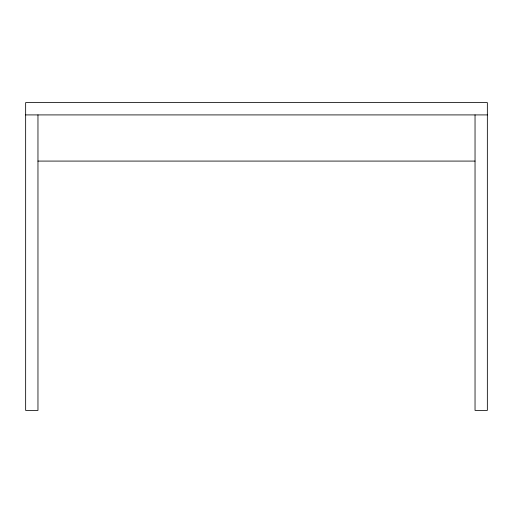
<?xml version="1.0" encoding="UTF-8"?>
<svg xmlns="http://www.w3.org/2000/svg" width="513" height="513" viewBox="0 0 513 513"><rect width="100%" height="100%" fill="white"/><g stroke="black" fill="none" stroke-linecap="round" stroke-linejoin="round"><path stroke-width="0.77" d="M25.65 114.912L487.35 114.912M37.962 161.082L475.038 161.082M475.038 114.912L475.038 410.4L487.35 410.4L487.35 102.6L25.65 102.6L25.65 410.4L37.962 410.4L37.962 114.912"/></g></svg>
